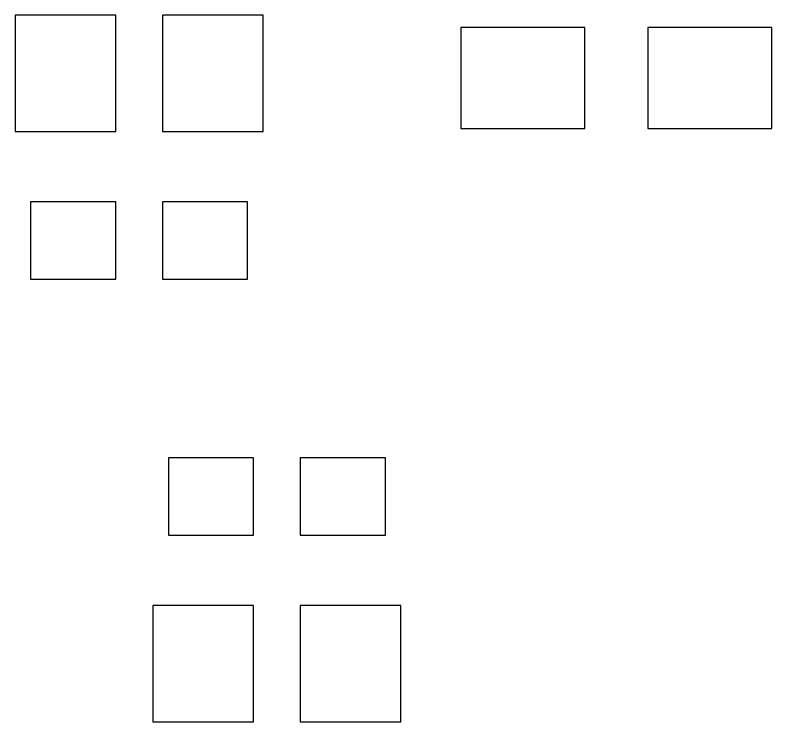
# Model space of a CAD drawing. Header units: millimetres. Extents: x 3.9 to 76.2, y 2.5 to 68.2.
# Drawn here: x 66.47 to 76.24, y 24.65 to 33.77 of the extents above; entities that cross this region are included whole.
import ezdxf

# ---------------------------------------------------------------- set-up
doc = ezdxf.new("R2010")
doc.units = ezdxf.units.MM

msp = doc.modelspace()

# ---------------------------------------------------------------- linework, layer by layer
at = {"layer": '1_copper'}
for points in [[(67.772, 33.77), (66.472, 33.77), (66.472, 32.27), (67.772, 32.27)], [(69.672, 33.77), (68.372, 33.77), (68.372, 32.27), (69.672, 32.27)], [(73.825, 33.609), (72.225, 33.609), (72.225, 32.309), (73.825, 32.309)], [(76.238, 33.609), (74.638, 33.609), (74.638, 32.309), (76.238, 32.309)], [(67.772, 31.361), (66.672, 31.361), (66.672, 30.361), (67.772, 30.361)], [(69.472, 31.361), (68.372, 31.361), (68.372, 30.361), (69.472, 30.361)], [(69.55, 28.059), (68.45, 28.059), (68.45, 27.059), (69.55, 27.059)], [(71.25, 28.059), (70.15, 28.059), (70.15, 27.059), (71.25, 27.059)], [(69.55, 26.15), (68.25, 26.15), (68.25, 24.65), (69.55, 24.65)], [(71.45, 26.15), (70.15, 26.15), (70.15, 24.65), (71.45, 24.65)]]:
    msp.add_lwpolyline(points, close=True, dxfattribs=at)

doc.saveas('drawing.dxf')
